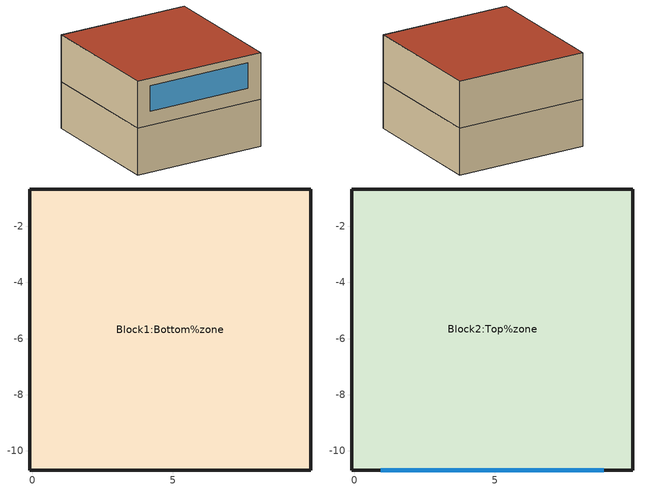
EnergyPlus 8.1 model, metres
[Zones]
Block1:Bottom%zone
 floor ground (Project ground floor): 9.91,-10.68 -0.09,-10.68 -0.09,-0.68 9.91,-0.68 z0
 wall outside (Project wall): 9.91,-10.68 9.91,-0.68 -0.09,-0.68 -0.09,-10.68 9.91,-10.68 z0:3.5
Block2:Top%zone
 floor to Block1:Bottom%zone (Project internal floor_Reversed_Rev): 9.91,-10.68 -0.09,-10.68 -0.09,-0.68 9.91,-0.68 z3.5
 wall outside (Project wall): 9.91,-10.68 9.91,-0.68 -0.09,-0.68 -0.09,-10.68 9.91,-10.68 z3.5:7
 window (1001): 0.95,-10.68 8.87,-10.68 z4.54:6.46
 roof outside (Project flat roof): -0.09,-10.68 9.91,-10.68 9.91,-0.68 -0.09,-0.68 z7
[Site:Location]
Untitled: Latitude=51.15; Longitude=-0.18; Time Zone=0; Elevation {m}=62
[Site:GroundTemperature:BuildingSurface]
18, 18, 18, 18, 18, 18, 18, 18, 18, 18, 18, 18
[Site:GroundTemperature:Deep]
14, 14, 14, 14, 14, 14, 14, 14, 14, 14, 14, 14
[Site:GroundTemperature:Shallow]
14, 14, 14, 14, 14, 14, 14, 14, 14, 14, 14, 14
[Site:GroundTemperature:FCfactorMethod]
January FCfactorMethod ground temperature {C}=4.16; Februry FCfactorMethod ground temperature {C}=5.3; March FCfactorMethod ground temperature {C}=7.51; April FCfactorMethod ground temperature {C}=9.61; May FCfactorMethod ground temperature {C}=13.58; June FCfactorMethod ground temperature {C}=15.67; July FCfactorMethod ground temperature {C}=16.24; August FCfactorMethod ground temperature {C}=15.18; September FCfactorMethod ground temperature {C}=12.74; October FCfactorMethod ground temperature {C}=9.69; November FCfactorMethod ground temperature {C}=6.69; December FCfactorMethod ground temperature {C}=4.7
[Site:GroundReflectance]
0.2, 0.2, 0.2, 0.2, 0.2, 0.2, 0.2, 0.2, 0.2, 0.2, 0.2, 0.2
[Site:GroundReflectance:SnowModifier]
2, 2
[SizingPeriod:DesignDay] Day of Month=15; Humidity Condition Type=WetBulb; Barometric Pressure {N/M**2}=100582.4; Wind Direction {Degrees N=0, S=180}=0; Rain Indicator {0-no,1-yes}=0; Snow on ground indicator {0-no,1-yes}=0
Name | Month | Day Type -- used for schedules | Maximum Dry-Bulb Temperature {C} | Daily Dry-Bulb Temperature Range {C} | Wetbulb at Maximum Dry-Bulb{C} | Wind Speed {m/s} | Daylight Savings Time Indicator | Clearness {0.0 to 1.1} | Max Dry-Bulb {C} | Daily Temp Range {C} | Wet-Bulb at Max {C} | Wind Speed {M/Sec} | Clearness {0.0 to 1.1} - gives no sun (but does include long wave radiant heat exchange with sky)
Summer Design Day in Untitled Jul | 7 | SummerDesignDay | 27.2 | 9.4 | 18.7 | 0 | 1 | 0.98
Winter Design Day in Untitled | 1 | WinterDesignDay |  |  |  |  | 0 |  | -4.4 | 0 | -4.4 | 12.3 | 0
[Building]
Building: North Axis=0; Terrain=Suburbs; Loads Convergence Tolerance=.04; Temperature Convergence Tolerance=.4; Solar Distribution=FullExterior; Maximum number of warmup days=25; Minimum number of warmup days=6
[Material:NoMass]
7_RVAL_3: Roughness=Rough; Resistance {m2-K/w}=.18; Thermal Emittance=0.9; Solar Absorptance=0.7; Visible Absorptance=0.7
[Construction]
Project ground floor: Urea Formaldehyde Foam_0.1327, Cast Concrete_0.1, Floor/Roof Screed_0.07, Timber Flooring_0.03
Project internal floor_Reversed_Rev: Cast Concrete (Dense)_0.1
Project wall: Brickwork Outer Leaf_0.1, XPS Extruded Polystyrene  - CO2 Blowing_0.0795, Concrete Block (Medium)_0.1, Gypsum Plastering_0.013
Project flat roof: Asphalt_0.01, MW Glass Wool (rolls)_0.1445, 7_RVAL_3, Plasterboard_0.013
1001: 38, 1002, 2
[WindowMaterial:Gas]
1002: Gas type (Air - Argon - Krypton - Xenon - SF6 - Custom)=Air; Thickness {m}=.013
[WindowMaterial:Glazing] Optical data type {SpectralAverage or Spectral}=SpectralAverage; Thickness {m}=.003; IR transmittance at normal incidence=0; IR emissivity: front side=.84; Conductivity {W/m-K}=.9; Dirt Correction Factor for Solar and Visible Transmittance=1
Name | Solar transmittance at normal incidence | Solar reflectance at normal incidence: front side | Solar reflectance at normal incidence: back side | Visible transmittance at normal incidence | Visible reflectance at normal incidence: front side | Visible reflectance at normal incidence: back side | IR emissivity: back side
2 | .837 | .075 | .075 | .898 | .081 | .081 | .84
38 | .74 | .09 | .1 | .82 | .11 | .12 | .2
[Material] Roughness=Rough; Thermal Emittance=0.9
Name | Thickness {m} | Conductivity {w/m-K} | Density {kg/m3} | Specific Heat {J/kg-K} | Solar Absorptance | Visible Absorptance
Urea Formaldehyde Foam_0.1327 | .1327 | 0.04 | 10 | 1400 | 0.6 | 0.6
Cast Concrete_0.1 | .1 | 1.13 | 2000 | 1000 | 0.6 | 0.6
Floor/Roof Screed_0.07 | .07 | 0.41 | 1200 | 840 | 0.73 | 0.73
Timber Flooring_0.03 | .03 | 0.14 | 650 | 1200 | 0.78 | 0.78
Cast Concrete (Dense)_0.1 | .1 | 1.4 | 2100 | 840 | 0.6 | 0.6
Brickwork Outer Leaf_0.1 | .1 | 0.84 | 1700 | 800 | 0.7 | 0.7
XPS Extruded Polystyrene  - CO2 Blowing_0.0795 | .0795 | 0.034 | 35 | 1400 | 0.6 | 0.6
Concrete Block (Medium)_0.1 | .1 | 0.51 | 1400 | 1000 | 0.6 | 0.6
Gypsum Plastering_0.013 | .013 | 0.4 | 1000 | 1000 | 0.5 | 0.5
Asphalt_0.01 | .01 | 0.7 | 2100 | 1000 | 0.85 | 0.9
MW Glass Wool (rolls)_0.1445 | .1445 | 0.04 | 12 | 840 | 0.6 | 0.6
Plasterboard_0.013 | .013 | 0.25 | 2800 | 896 | 0.5 | 0.5
[Zone] Relative North (to building)=0; Zone Type=1; Zone multiplier=1; Floor Area=88.6535; Zone inside convection algorithm=TARP
Name | Zone volume
Block1:Bottom%zone | 310.2873
Block2:Top%zone | 301.422
[PEOPLE]
People Block1:Bottom%zone: Block1:Bottom%zone, 2864, People, 9.84054, .3, AUTOCALCULATE, Activity Schedule 10, 3.82e-08, No, ZoneAveraged, Work efficiency, ClothingInsulationSchedule, Clothing Schedule 10, AirVelocitySchedule
People Block2:Top%zone: Block2:Top%zone, 2864, People, 9.84054, .3, AUTOCALCULATE, Activity Schedule 32, 3.82e-08, No, ZoneAveraged, Work efficiency, ClothingInsulationSchedule, Clothing Schedule 32, AirVelocitySchedule
[Lights] Lighting SCHEDULE=2868; Design Level calculation method=LightingLevel; Design lighting Level (W)=1773.07; Return Air Fraction=0; Radiant fraction=.42; Fraction Visible=.18; Fraction Replaceable=1
Name | Zone | LightsEndUseKey
Block1:Bottom%zone General lighting | Block1:Bottom%zone | ELECTRIC EQUIPMENT#Block1:Bottom%zone#GeneralLights
Block2:Top%zone General lighting | Block2:Top%zone | ELECTRIC EQUIPMENT#Block2:Top%zone#GeneralLights
[ElectricEquipment] Equipment SCHEDULE=2867; Design Level calculation method=EquipmentLevel; Design Equipment Level (W)=1043.45; Latent fraction=0; Radiant fraction=.2; Fraction Lost=0
Name | Zone | End-use category
Block1:Bottom%zone Equipment 1 | Block1:Bottom%zone | ELECTRIC EQUIPMENT#Block1:Bottom%zone#05
Block2:Top%zone Equipment 1 | Block2:Top%zone | ELECTRIC EQUIPMENT#Block2:Top%zone#05
[WaterUse:Equipment] Peak Volumetric Flow Rate {m3/s}=6.15649e-07; DHW SCHEDULE=2864
Name | Target Temperature Schedule | Hot Water Supply Temperature Schedule | Cold Water Supply Temperature Schedule | Zone
DHW Block1:Bottom%zone | DHW Supply Temperature Block1:Bottom%zone | DHW Supply Temperature Block1:Bottom%zone | DHW Mains Temperature Block1:Bottom%zone | Block1:Bottom%zone
DHW Block2:Top%zone | DHW Supply Temperature Block2:Top%zone | DHW Supply Temperature Block2:Top%zone | DHW Mains Temperature Block2:Top%zone | Block2:Top%zone
[ZoneInfiltration:DesignFlowRate] Infiltration SCHEDULE=2; Design Volume Flow Rate calculation method=Flow/zone; Constant Term Coefficient=1; Temperature Term Coefficient=0; Velocity Term Coefficient=0; Velocity Squared Term Coefficient=0
Name | Zone | Design Volume Flow Rate (m3/s)
Block1:Bottom%zone Infiltration | Block1:Bottom%zone | .060334
Block2:Top%zone Infiltration | Block2:Top%zone | .05861
[Sizing:Zone] Zone Cooling Design Supply Air Temperature Input Method=SupplyAirTemperature; Zone Cooling Design Supply Air Temperature (C)=12; Zone Cooling Design Supply Air Temperature Difference=0; Zone Heating Design Supply Air Temperature Input Method=SupplyAirTemperature; Zone Heating Design Supply Air Temperature (C)=35; Zone Heating Design Supply Air Temperature Difference=0; Zone Cooling Design Supply Air Humidity Ratio (kgWater/kgDryAir)=0.0077; Zone Heating Design Supply Air Humidity Ratio (kgWater/kgDryAir)=0.0156; Zone Heating Sizing Factor=1.25; Zone Cooling Sizing Factor=1.15; Cooling Design Air Flow Method=DesignDay; Cooling Minimum Air Flow Fraction=0; Heating Design Air Flow Method=DesignDay
Name | Design Specification Outdoor Air Object | Design Specification Zone Air Distribution Object
Block1:Bottom%zone | Block1:Bottom%zone | Block1:Bottom%zone
Block2:Top%zone | Block2:Top%zone | Block2:Top%zone
[DesignSpecification:ZoneAirDistribution] Zone Air Distribution Effectiveness in Cooling Mode (dimensionless)=1; Zone Air Distribution Effectiveness in Heating Mode (dimensionless)=1
Block1:Bottom%zone; Block2:Top%zone
[DesignSpecification:OutdoorAir] Outdoor Air Method=Flow/Zone; Outdoor Air Flow per Person {m3/s}=0; Outdoor Air Flow per Zone Floor Area {m3/s-m2}=0; Outdoor Air Flow per Zone {m3/s}=.111; Outdoor Air Flow Air Changes per Hour=0; Outdoor Air Flow Rate Fraction Schedule=2864
Block1:Bottom%zone; Block2:Top%zone
[ZoneControl:Thermostat]
Block1:Bottom%zone Thermostat: Block1:Bottom%zone, Zone Control Type Sched, ThermostatSetpoint:DualSetpoint, Dual Setpoint - Zone Block1:Bottom%zone
Block2:Top%zone Thermostat: Block2:Top%zone, Zone Control Type Sched, ThermostatSetpoint:DualSetpoint, Dual Setpoint - Zone Block2:Top%zone
[ThermostatSetpoint:DualSetpoint]
Dual Setpoint - Zone Block1:Bottom%zone: Block1:Bottom%zone Heating SP Sch, Block1:Bottom%zone Cooling SP Sch
Dual Setpoint - Zone Block2:Top%zone: Block2:Top%zone Heating SP Sch, Block2:Top%zone Cooling SP Sch
[Zone equipment]
Block1:Bottom%zone: Block1:Bottom%zone Ideal Loads Air
Block2:Top%zone: Block2:Top%zone Ideal Loads Air
[ZoneHVAC:IdealLoadsAirSystem] Maximum Heating Supply Air Temperature {C}=35; Minimum Cooling Supply Air Temperature {C}=12; Maximum Heating Supply Air Humidity Ratio {kg-H2O/kg-air}=0.0156; Minimum Cooling Supply Air Humidity Ratio {kg-H2O/kg-air}=0.0077; Heating Limit=LimitCapacity; Maximum Sensible Heating Capacity=Autosize; Cooling Limit=LimitFlowRateAndCapacity; Maximum Cooling Air Flow Rate {m3/s}=Autosize; Maximum Total Cooling Capacity=Autosize; Dehumidification Control Type=None; Humidification Control Type=None; Outdoor Air Economizer Type=NoEconomizer; Heat Recovery Type=None
Name | Heating Availability Schedule | Cooling availability schedule | Design Specification Outdoor Air Object
Block1:Bottom%zone Ideal Loads Air | Block1:Bottom%zone Heating Availability Sch | Block1:Bottom%zone Cooling Availability Sch | Block1:Bottom%zone
Block2:Top%zone Ideal Loads Air | Block2:Top%zone Heating Availability Sch | Block2:Top%zone Cooling Availability Sch | Block2:Top%zone
[Schedule:Compact]
Work efficiency: Any Number, Through: 12/31, For: AllDays, Until: 24:00, 0
AirVelocitySchedule: Any Number, Through: 12/31, For: AllDays, Until: 24:00, .137
2: Any Number, Through: 12/31, For: AllDays, Until: 24:00, 1
2864: Fraction, Through: 31 Dec, For: Weekdays SummerDesignDay, Until: 07:00, 0, Until: 08:00, 0.25, Until: 09:00, 0.5, Until: 12:00, 1, Until: 14:00, 0.75, Until: 17:00, 1, Until: 18:00, 0.5, Until: 19:00, 0.25, Until: 24:00, 0, For: Weekends, Until: 24:00, 0, For: Holidays, Until: 24:00, 0, For: WinterDesignDay AllOtherDays, Until: 24:00, 0
2867: Fraction, Through: 31 Dec, For: Weekdays SummerDesignDay, Until: 07:00, 0.05, Until: 20:00, 1, Until: 24:00, 0.05, For: Weekends, Until: 24:00, 0.05, For: Holidays, Until: 24:00, 0.05, For: WinterDesignDay AllOtherDays, Until: 24:00, 0
2868: Fraction, Through: 31 Dec, For: Weekdays SummerDesignDay, Until: 07:00, 0, Until: 19:00, 1, Until: 24:00, 0, For: Weekends, Until: 24:00, 0, For: Holidays, Until: 24:00, 0, For: WinterDesignDay AllOtherDays, Until: 24:00, 0
Activity Schedule 10; Activity Schedule 32: Any Number, Through: 12/31, For: AllDays, Until: 24:00, 110.7
Clothing Schedule 10; Clothing Schedule 32: Any Number, Through: 4/1, For: AllDays, Until: 24:00, 1, Through: 9/30, For: AllDays, Until: 24:00, .5, Through: 12/31, For: AllDays, Until: 24:00, 1
DHW Supply Temperature Block1:Bottom%zone; DHW Supply Temperature Block2:Top%zone: Temperature, Through: 12/31, For: AllDays, Until: 24:00, 65
DHW Mains Temperature Block1:Bottom%zone; DHW Mains Temperature Block2:Top%zone: Temperature, Through: 12/31, For: AllDays, Until: 24:00, 10
Block1:Bottom%zone Heating SP Sch; Block2:Top%zone Heating SP Sch: Temperature, Through: 31 Dec, For: Weekdays SummerDesignDay WinterDesignDay, Until: 05:00, 12, Until: 19:00, 22, Until: 24:00, 12, For: Weekends, Until: 24:00, 12, For: Holidays, Until: 24:00, 12, For: AllOtherDays, Until: 24:00, -50
Block1:Bottom%zone Heating Availability Sch; Block2:Top%zone Heating Availability Sch: Temperature, Through: 31 Dec, For: Weekdays SummerDesignDay WinterDesignDay, Until: 05:00, 1, Until: 19:00, 1, Until: 24:00, 1, For: Weekends, Until: 24:00, 1, For: Holidays, Until: 24:00, 1, For: AllOtherDays, Until: 24:00, 0
Block1:Bottom%zone Cooling SP Sch; Block2:Top%zone Cooling SP Sch: Temperature, Through: 31 Dec, For: Weekdays SummerDesignDay, Until: 05:00, 100, Until: 19:00, 24, Until: 24:00, 100, For: Weekends, Until: 24:00, 100, For: Holidays, Until: 24:00, 100, For: WinterDesignDay AllOtherDays, Until: 24:00, 100
Block1:Bottom%zone Cooling Availability Sch; Block2:Top%zone Cooling Availability Sch: Temperature, Through: 31 Dec, For: Weekdays SummerDesignDay, Until: 05:00, 0, Until: 19:00, 1, Until: 24:00, 0, For: Weekends, Until: 24:00, 0, For: Holidays, Until: 24:00, 0, For: WinterDesignDay AllOtherDays, Until: 24:00, 0
[Schedule:Day:Hourly]
Summer Control Type Day Sch; Winter Control Type Day Sch: Control Type, 4, 4, 4, 4, 4, 4, 4, 4, 4, 4, 4, 4, 4, 4, 4, 4, 4, 4, 4, 4, 4, 4, 4, 4
[Schedule:Week:Daily]
Summer Control Type Week Sch: Summer Control Type Day Sch, Summer Control Type Day Sch, Summer Control Type Day Sch, Summer Control Type Day Sch, Summer Control Type Day Sch, Summer Control Type Day Sch, Summer Control Type Day Sch, Summer Control Type Day Sch, Summer Control Type Day Sch, Summer Control Type Day Sch, Summer Control Type Day Sch, Summer Control Type Day Sch
Winter Control Type Week Sch: Winter Control Type Day Sch, Winter Control Type Day Sch, Winter Control Type Day Sch, Winter Control Type Day Sch, Winter Control Type Day Sch, Winter Control Type Day Sch, Winter Control Type Day Sch, Winter Control Type Day Sch, Winter Control Type Day Sch, Winter Control Type Day Sch, Winter Control Type Day Sch, Winter Control Type Day Sch
[Schedule:Year]
Zone Control Type Sched: Control Type, Winter Control Type Week Sch, 1, 1, 3, 31, Summer Control Type Week Sch, 4, 1, 9, 30, Winter Control Type Week Sch, 10, 1, 12, 31
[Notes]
Hourly weather file: C:\ProgramData\DesignBuilder\Weather Data\GBR_LONDON_GATWICK_IWEC.epw
